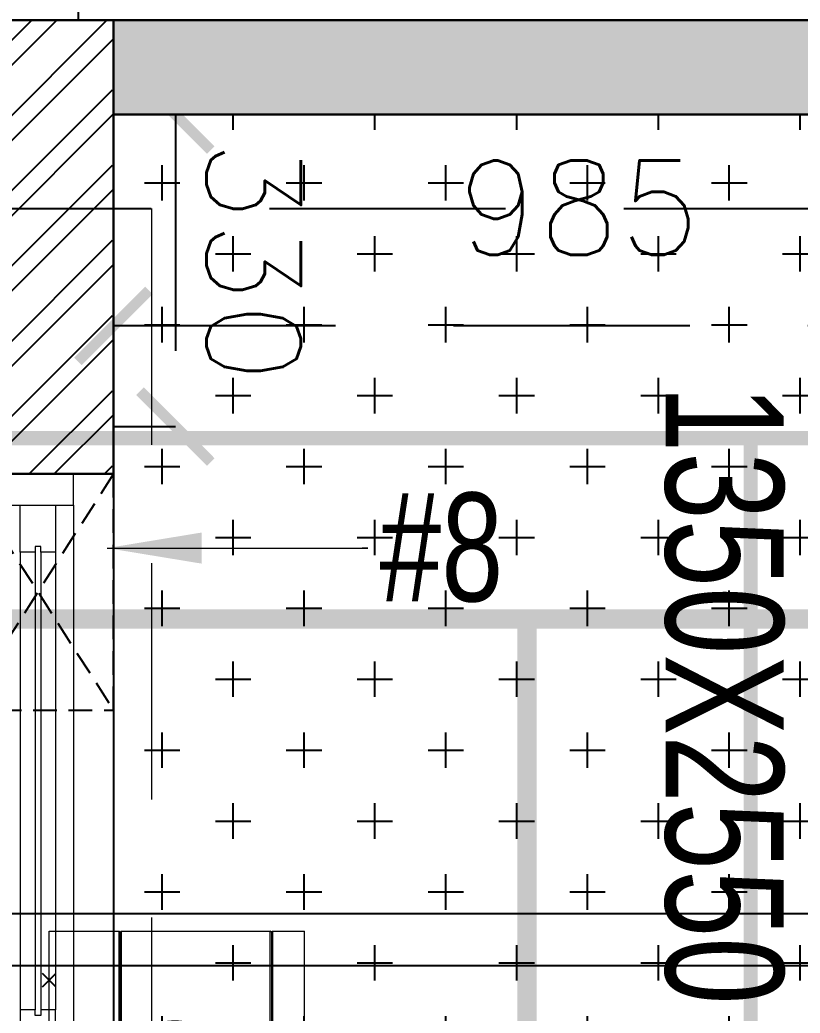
# Model space of a CAD drawing. Header units: millimetres. Extents: x -414464 to 1686, y -90036 to 108605.
# Drawn here: x -110689 to -109863, y -86735 to -85684 of the extents above; entities that cross this region are included whole.
import ezdxf
from ezdxf.lldxf.tags import DXFTag

# ---------------------------------------------------------------- set-up
doc = ezdxf.new("R2010")
doc.units = ezdxf.units.MM
doc.header["$LTSCALE"] = 1000
doc.header["$MEASUREMENT"] = 0
for name, pattern in [('$1$AUDIT_D_120904163729-0', [0]), ('$36$HIDDEN', [0.375, 0.25, -0.125]), ('3BHK-A$1$AUDIT_D_120904163729-0', [0]), ('3BHK-A$1$HIDDEN', [0.375, 0.25, -0.125]), ('AUDIT_D_120904163729-0', [0]), ('T8(T9 IS SIMILAR) - DIMENSION & TEXTING$1$AUDIT_D_120904163729-0', [0]), ('T8(T9 IS SIMILAR) - DIMENSION & TEXTING$1$CENTERX2', [101.60000000000001, 63.5, -12.7, 12.7, -12.7]), ('T8(T9 IS SIMILAR) - DIMENSION & TEXTING$1$HIDDEN', [0.375, 0.25, -0.125]), ('T8(T9 IS SIMILAR)$1$$0$HIDDEN', [0.375, 0.25, -0.125]), ('T8(T9 IS SIMILAR)$1$HIDDEN', [0.375, 0.25, -0.125])]:
    doc.linetypes.add(name, pattern=pattern)
doc.layers.get('0').update_dxf_attribs({"linetype": 'AUDIT_D_120904163729-0'})
for name, color, linetype in [('$0$A-HATCH -160', 251, '$1$AUDIT_D_120904163729-0'), ('$21$A-DIMENSIONS', 2, '$36$HIDDEN'), ('3BHK-A$1$A-HATCH -160', 251, '3BHK-A$1$AUDIT_D_120904163729-0'), ('3BHK-A$1$A-INDOOR UNIT', 30, 'Continuous'), ('3BHK-A$1$A-TOI SUNK 50MM', 8, 'Continuous'), ('a-rcc', 3, 'Continuous'), ('T8(T9 IS SIMILAR) - DIMENSION & TEXTING$1$A-DIMENSIONS', 2, 'T8(T9 IS SIMILAR) - DIMENSION & TEXTING$1$HIDDEN'), ('T8(T9 IS SIMILAR) - DIMENSION & TEXTING$1$A-PLUMBING', 7, 'T8(T9 IS SIMILAR) - DIMENSION & TEXTING$1$AUDIT_D_120904163729-0'), ('T8(T9 IS SIMILAR) - DIMENSION & TEXTING$1$pl-110 dia soil pipe', 1, 'Continuous'), ('T8(T9 IS SIMILAR) - DIMENSION & TEXTING$1$pl-110 dia soil pipe1', 1, 'Continuous'), ('T8(T9 IS SIMILAR) - DIMENSION & TEXTING$1$U-TI-WS', 5, 'Continuous'), ('T8(T9 IS SIMILAR)$1$$6$a-beam 2', 50, 'Continuous'), ('T8(T9 IS SIMILAR)$1$S-BEAM', 20, 'T8(T9 IS SIMILAR)$1$$0$HIDDEN')]:
    doc.layers.add(name, color=color, linetype=linetype)
for name, color, linetype, lineweight in [('3BHK-A$1$A-WALL- 160', 6, 'Continuous', 30), ('3BHK-A$1$Ventilator', 5, 'Continuous', 0), ('T8(T9 IS SIMILAR) - DIMENSION & TEXTING$1$a-TEXT -R SIZE', 4, 'Continuous', 0), ('T8(T9 IS SIMILAR) - DIMENSION & TEXTING$1$R0-18-10-2014-T1-1st Podium Floor Plan$0$Text', 2, 'Continuous', 0), ('T8(T9 IS SIMILAR) - DIMENSION & TEXTING$1$U-TI-WS-HOT', 1, 'T8(T9 IS SIMILAR) - DIMENSION & TEXTING$1$DASHDOT', 30), ('T8(T9 IS SIMILAR)$1$D&W', 8, 'Continuous', 25), ('T8(T9 IS SIMILAR)$1$SCPL BEAM', 191, 'T8(T9 IS SIMILAR)$1$$0$HIDDEN', 13)]:
    doc.layers.add(name, color=color, linetype=linetype, lineweight=lineweight)
doc.layers.add('T8(T9 IS SIMILAR) - DIMENSION & TEXTING$1$GEB-BEZUG', color=2, linetype='Continuous', lineweight=25, true_color=0xffff00)
doc.styles.add('T8(T9 IS SIMILAR) - DIMENSION & TEXTING$1$ARIAL ARROW', font='swisscl.ttf')
doc.styles.add('T8(T9 IS SIMILAR) - DIMENSION & TEXTING$1$Romans 1', font='romans.shx', dxfattribs={"height": 100})
doc.styles.add('T8(T9 IS SIMILAR) - DIMENSION & TEXTING$1$Tahoma', font='tahoma.ttf')
tags = doc.linetypes.add('T8(T9 IS SIMILAR) - DIMENSION & TEXTING$1$DASHDOT', pattern=[1, 0.5, -0.25, 0, -0.25]).pattern_tags.tags
tags[10:11] = [DXFTag(74, 4), DXFTag(75, 0), DXFTag(340, '0'), DXFTag(46, 1.0), DXFTag(50, 0.0), DXFTag(44, 0.0), DXFTag(45, 0.0)]
tags[8:9] = [DXFTag(74, 4), DXFTag(75, 0), DXFTag(340, '0'), DXFTag(46, 1.0), DXFTag(50, 0.0), DXFTag(44, 0.0), DXFTag(45, 0.0)]
tags[6:7] = [DXFTag(74, 4), DXFTag(75, 0), DXFTag(340, '0'), DXFTag(46, 1.0), DXFTag(50, 0.0), DXFTag(44, 0.0), DXFTag(45, 0.0)]
tags[4:5] = [DXFTag(74, 4), DXFTag(75, 0), DXFTag(340, '0'), DXFTag(46, 1.0), DXFTag(50, 0.0), DXFTag(44, 0.0), DXFTag(45, 0.0)]
doc.dimstyles.new('T8(T9 IS SIMILAR) - DIMENSION & TEXTING$1$ALPINE S', dxfattribs={"dimscale": 0, "dimtxt": 100, "dimasz": 75, "dimexe": 0, "dimexo": 0, "dimgap": 75, "dimtad": 1, "dimdec": 0, "dimzin": 0, "dimdsep": 46, "dimtxsty": 'T8(T9 IS SIMILAR) - DIMENSION & TEXTING$1$Romans 1', "dimblk": 'T8(T9 IS SIMILAR) - DIMENSION & TEXTING$1$_ArchTick', "dimcen": 0.09, "dimclrd": 256, "dimclre": 256, "dimclrt": 7, "dimadec": 0, "dimazin": 0, "dimtfac": 1, "dimtdec": 0, "dimtofl": 0, "dimtmove": 1, "dimatfit": 0, "dimldrblk": 'T8(T9 IS SIMILAR) - DIMENSION & TEXTING$1$_Open90', "dimfxl": 1, "dimtolj": 1, "dimtzin": 0, "dimarcsym": 0})
doc.dimstyles.new('T8(T9 IS SIMILAR) - DIMENSION & TEXTING$1$SAMATA STD', dxfattribs={"dimtxt": 100, "dimasz": 50, "dimexe": 50, "dimexo": 50, "dimgap": 10, "dimtad": 0, "dimdec": 0, "dimrnd": 5, "dimzin": 0, "dimdsep": 46, "dimtxsty": 'T8(T9 IS SIMILAR) - DIMENSION & TEXTING$1$Tahoma', "dimblk": 'T8(T9 IS SIMILAR) - DIMENSION & TEXTING$1$_Origin2', "dimcen": -50, "dimdle": 50, "dimclrd": 7, "dimclre": 7, "dimclrt": 7, "dimadec": 0, "dimazin": 0, "dimtfac": 1, "dimtdec": 0, "dimtmove": 1, "dimatfit": 3, "dimfxl": 150, "dimtfill": 1, "dimtolj": 1, "dimtzin": 0, "dimlwd": -1, "dimlwe": -1, "dimarcsym": 0})

# ---------------------------------------------------------------- blocks, each defined once
blk = doc.blocks.new('3BHK-A$1$V1')
at = {"layer": '3BHK-A$1$Ventilator'}
for p, q in [((1139503.9029181, -5700057.068097494), (1140153.9029181, -5700057.068097494)), ((1139503.9029181, -5700217.068097494), (1140153.9029181, -5700217.068097494))]:
    blk.add_line(p, q, dxfattribs=at)
at = {"layer": '3BHK-A$1$Ventilator', "color": 8}
for p, q in [((1139536.9029181, -5700094.568097494), (1140120.9029181, -5700094.568097494)), ((1139586.9029181, -5700118.318097494), (1140070.9029181, -5700118.318097494)), ((1139586.9029181, -5700155.818097494), (1140070.9029181, -5700155.818097494)), ((1139536.9029181, -5700174.568097494), (1140120.9029181, -5700174.568097494))]:
    blk.add_line(p, q, dxfattribs=at)
at = {"layer": '3BHK-A$1$Ventilator', "color": 5}
for p, q in [((1139586.9029181, -5700134.068097494), (1140070.9029181, -5700134.068097494)), ((1139586.9029181, -5700140.068097494), (1140070.9029181, -5700140.068097494))]:
    blk.add_line(p, q, dxfattribs=at)
at = {"layer": '3BHK-A$1$Ventilator', "color": 4}
for points in [[(1139503.9029181, -5700094.568097494), (1139536.9029181, -5700094.568097494), (1139536.9029181, -5700174.568097494), (1139503.9029181, -5700174.568097494)], [(1140153.9029181, -5700094.568097494), (1140120.9029181, -5700094.568097494), (1140120.9029181, -5700174.568097494), (1140153.9029181, -5700174.568097494)], [(1139586.9029181, -5700134.068097494), (1139586.9029181, -5700118.318097494), (1139536.9029181, -5700118.318097494), (1139536.9029181, -5700155.818097494), (1139586.9029181, -5700155.818097494), (1139586.9029181, -5700140.068097494), (1139580.9029181, -5700140.068097494), (1139580.9029181, -5700134.068097494)], [(1140070.9029181, -5700134.068097494), (1140070.9029181, -5700118.318097494), (1140120.9029181, -5700118.318097494), (1140120.9029181, -5700155.818097494), (1140070.902918101, -5700155.818097494), (1140070.902918101, -5700140.068097494), (1140076.902918101, -5700140.068097494), (1140076.902918101, -5700134.068097494)]]:
    blk.add_lwpolyline(points, close=True, dxfattribs=at)
blk = doc.blocks.new('3BHK-A$1$1.5tr')
at = {"layer": '3BHK-A$1$A-INDOOR UNIT'}
blk.add_lwpolyline([(300, 450), (300, -450, -0.4142135623730951), (250, -500), (0, -500), (0, 500), (250, 500, -0.4142135623730951)], format="xyb", close=True, dxfattribs=at)
blk = doc.blocks.new('3BHK-A')
at = {"layer": '3BHK-A$1$A-HATCH -160', "linetype": 'ByBlock'}
h = blk.add_hatch(dxfattribs=at)
h.set_pattern_fill('ZIGZAG', color=256, scale=250)
h.set_pattern_definition([(9.213864076586625e-15, (1.30385160446167e-08, 0), (31.25, 31.25), [31.25, -31.25]), (90, (31.25000001303852, 0), (-31.25, 31.25), [31.25, -31.25])])
h.paths.add_polyline_path([(1185182.784720457, -5714749.522536782), (1186532.739604953, -5714749.522536782), (1186532.739604953, -5714149.53015602), (1186632.739604953, -5714149.53015602), (1186632.739604954, -5714749.522536783), (1188712.739604953, -5714749.522536781), (1188712.737810913, -5714049.530156025), (1189032.455970523, -5714049.530156025), (1189032.456343462, -5714149.529336603), (1188812.739604953, -5714149.530156019), (1188812.739604953, -5715449.514917542), (1189032.455970523, -5715449.514098127), (1189032.455970527, -5715549.514098127), (1188712.739604953, -5715549.514917542), (1188712.739604953, -5714849.522536781), (1186632.739604953, -5714849.522536783), (1186632.739604953, -5715664.522575011), (1186532.739604953, -5715664.522575011), (1186532.739604953, -5714849.522536783), (1185182.784793119, -5714849.522536782)])
h.paths.add_polyline_path([(1185182.784720457, -5713249.522536782), (1185782.739604953, -5713249.522536782), (1185782.739604953, -5713149.522536782), (1185182.784720457, -5713149.522536782)])
h.paths.add_polyline_path([(1186532.739604953, -5710699.522536782), (1186632.739604953, -5710699.522536782), (1186632.739604953, -5713249.522536782), (1186532.739604953, -5713249.522536782)])
h.paths.add_polyline_path([(1186532.739604954, -5717399.522536783), (1186632.739604953, -5717399.522536783), (1186632.739604953, -5716414.522575011), (1186532.739604954, -5716414.522575011)])
h.paths.add_polyline_path([(1194902.150947615, -5715375.036354459), (1194082.260591126, -5715375.036354459), (1194082.260591126, -5715475.036354459), (1194902.150947615, -5715475.036354459)])
h.paths.add_polyline_path([(1195782.150947615, -5715375.036354459), (1196682.238411872, -5715375.036354459), (1196682.238411872, -5715475.036354459), (1195782.150947615, -5715475.036354459)])
h.paths.add_polyline_path([(1194132.526145509, -5714149.863253383), (1196532.369635714, -5714149.863253383), (1196532.369635714, -5714049.863253383), (1194132.526145509, -5714049.863253383)])
h.paths.add_polyline_path([(1197432.369635714, -5711800.181709208), (1197532.369635713, -5711800.181709208), (1197532.369635713, -5714149.863253383), (1197432.369635714, -5714149.863253383)])
h.paths.add_polyline_path([(1198282.369635714, -5714149.863253383), (1198958.700144985, -5714149.863253387), (1198958.700144985, -5714049.864075284), (1198282.369635714, -5714049.864075281)])
h.paths.add_polyline_path([(1196871.920479781, -5720208.620572756), (1196082.231456206, -5720209.680859622), (1196082.33626486, -5720109.672830017), (1196082.234802242, -5720109.680760174), (1196182.231456206, -5720109.680761719), (1196871.920479781, -5720108.620474854)])
h.paths.add_polyline_path([(1193397.244164141, -5709939.875150396), (1193882.260591126, -5709939.579262343), (1193882.260591126, -5710040.054321714), (1193397.32087479, -5710040.054321714)])
h.paths.add_polyline_path([(1186632.700148101, -5708554.689457875), (1187192.339545021, -5708554.76753319), (1187192.339545021, -5708654.722368722), (1186632.703050737, -5708654.722368754)])
h.paths.add_polyline_path([(1194182.260592735, -5715723.976018642), (1194082.260591126, -5715723.976018642), (1194082.260591126, -5715473.976018642), (1194182.260592735, -5715473.976018642)])
h = blk.add_hatch(dxfattribs=at)
h.set_pattern_fill('ANSI32', color=256, scale=150)
h.set_pattern_definition([(45.00000000000001, (-0.652265147306025, 1285.594474900514), (-39.77475644174329, 39.7747564417433), []), (45.00000000000001, (25.8642391031608, 1285.594474900514), (-39.77475644174329, 39.7747564417433), [])])
h.paths.add_polyline_path([(1186107.738469346, -5719684.860871244), (1186107.721409821, -5719524.744388808), (1186472.739604953, -5719524.744388808), (1186472.739604953, -5717559.705498139), (1186152.762199037, -5717559.705498139), (1186152.762199037, -5717399.705498138), (1186632.739604953, -5717399.705498139), (1186632.739604953, -5719524.705498138), (1186632.740931469, -5719523.445928908), (1186632.738278436, -5719683.47847302)])
at = {"layer": '3BHK-A$1$A-TOI SUNK 50MM'}
h = blk.add_hatch(dxfattribs=at)
h.set_pattern_fill('CROSS', color=256, scale=300, style=0)
h.set_pattern_definition([(9.213864076586625e-15, (-0.652265147306025, 1286.837772074156), (75, 75), [37.5, -112.5]), (90, (18.09773485269397, 1268.087772074156), (-74.99999999999999, 75), [37.5, -112.5])])
h.paths.add_polyline_path([(1186532.739604953, -5713148.462200964), (1185182.443439536, -5713148.462200964), (1185182.443439536, -5710698.462200966), (1186532.739604953, -5710698.462200966)])
h.paths.add_polyline_path([(1185182.446462471, -5714848.571983552), (1186532.739604953, -5714848.571983552), (1186532.739604953, -5717398.462200962), (1185182.446462471, -5717398.462200962)])
at = {"linetype": '3BHK-A$1$HIDDEN', "ltscale": 0.1}
for p, q in [((1186152.762199036, -5717558.462200963, -0.02432551863291288), (1185902.762199036, -5717398.462200963, -0.02432551863291288)), ((1186152.762199036, -5717398.462200963, -0.02432551863291288), (1185902.762199036, -5717558.462200963, -0.02432551863291288))]:
    blk.add_line(p, q, dxfattribs=at)
at = {"linetype": '3BHK-A$1$HIDDEN', "ltscale": 0.1, "elevation": -0.02432551863291288}
blk.add_lwpolyline([(1186152.762199036, -5717558.462200963), (1185902.762199036, -5717558.462200963), (1185902.762199036, -5717398.462200963), (1186152.762199036, -5717398.462200963)], close=True, dxfattribs=at)
at = {"layer": '3BHK-A$1$A-TOI SUNK 50MM', "elevation": -0.02432551863291288}
blk.add_lwpolyline([(1185182.446462471, -5714848.571983552), (1186532.739604953, -5714848.571983552), (1186532.739604953, -5717398.462200962), (1185182.446462471, -5717398.462200962)], close=True, dxfattribs=at)
at = {"layer": '3BHK-A$1$A-WALL- 160', "linetype": 'ByBlock'}
for p, q in [((1186532.739604953, -5716413.462239194, -0.02432551863291288), (1186532.739604954, -5717398.462200966, -0.02432551863291288)), ((1186632.739604953, -5716413.462239194, -0.02432551863291288), (1186632.739604954, -5717398.462200966, -0.02432551863291288)), ((1186152.762198987, -5717398.462200965, -0.02432551863291288), (1186152.762198987, -5717558.462200965, -0.02432551863291288)), ((1186632.739604954, -5717398.462200967, -0.02432551863291288), (1186152.762198987, -5717398.462200966, -0.02432551863291288)), ((1186632.739604953, -5719683.462200964, -0.02432551863291288), (1186632.739604954, -5717398.462200966, -0.02432551863291288))]:
    blk.add_line(p, q, dxfattribs=at)
at = {"layer": '3BHK-A$1$A-INDOOR UNIT', "xscale": -1, "rotation": 180}
blk.add_blockref('3BHK-A$1$1.5tr', (1186632.708097362, -5717935.862284997, -0.02432551863785393), dxfattribs=at)
at = {"layer": '3BHK-A$1$A-WALL- 160', "linetype": 'ByBlock', "rotation": 180}
blk.add_blockref('3BHK-A$1$V1', (2325656.66511715, -11417615.53029844, -0.02432551863291288), dxfattribs=at)
blk = doc.blocks.new('T8(T9 IS SIMILAR) - DIMENSION & TEXTING$1$_ArchTick')
at = {"color": 0, "linetype": 'ByBlock', "const_width": 0.15}
blk.add_lwpolyline([(-0.5, -0.5), (0.5, 0.5)], dxfattribs=at)
blk = doc.blocks.new('*D1459')
at = {"layer": 'T8(T9 IS SIMILAR) - DIMENSION & TEXTING$1$A-DIMENSIONS', "linetype": 'T8(T9 IS SIMILAR) - DIMENSION & TEXTING$1$HIDDEN', "lineweight": -2, "transparency": 16777216}
for p, q in [((1226011.855615048, -5716413.654413658), (1226235.302902974, -5716413.654413658)), ((1226011.855615048, -5717398.662032898), (1226235.302902974, -5717398.662032898))]:
    blk.add_line(p, q, dxfattribs=at)
at = {"layer": 'T8(T9 IS SIMILAR) - DIMENSION & TEXTING$1$A-DIMENSIONS', "lineweight": -2, "transparency": 16777216}
blk.add_line((1226235.302902974, -5716413.654413658), (1226235.302902974, -5717398.662032898), dxfattribs=at)
at = {"layer": 'T8(T9 IS SIMILAR) - DIMENSION & TEXTING$1$A-DIMENSIONS', "linetype": 'ByBlock', "lineweight": -2, "transparency": 16777216, "xscale": 75, "yscale": 75, "zscale": 75}
for p, rotation in [((1226235.302902974, -5716413.654413658), 90), ((1226235.302902974, -5717398.662032898), 270)]:
    blk.add_blockref('T8(T9 IS SIMILAR) - DIMENSION & TEXTING$1$_ArchTick', p, dxfattribs=dict(at, rotation=rotation))
at = {"layer": 'T8(T9 IS SIMILAR) - DIMENSION & TEXTING$1$A-DIMENSIONS', "color": 7, "linetype": 'ByBlock', "transparency": 16777216, "insert": (1226110.302902975, -5716906.158223278), "char_height": 100, "attachment_point": 5, "rotation": 90, "style": 'T8(T9 IS SIMILAR) - DIMENSION & TEXTING$1$Romans 1'}
blk.add_mtext('\\A1;985', dxfattribs=at)
blk = doc.blocks.new('T8(T9 IS SIMILAR) - DIMENSION & TEXTING$1$_Open90')
at = {"color": 0, "linetype": 'ByBlock', "lineweight": -2}
for p, q in [((-0.5, 0.5), (0, 0)), ((0, 0), (-1, 0)), ((0, 0), (-0.5, -0.5))]:
    blk.add_line(p, q, dxfattribs=at)
blk = doc.blocks.new('*D1460')
at = {"layer": 'T8(T9 IS SIMILAR) - DIMENSION & TEXTING$1$A-DIMENSIONS', "linetype": 'T8(T9 IS SIMILAR) - DIMENSION & TEXTING$1$HIDDEN', "lineweight": -2, "transparency": 16777216}
for p, q in [((1226011.855615048, -5717398.662032898), (1226011.855615048, -5717332.990845706)), ((1226341.833021013, -5717398.662032897), (1226341.833021013, -5717332.990845706))]:
    blk.add_line(p, q, dxfattribs=at)
at = {"layer": 'T8(T9 IS SIMILAR) - DIMENSION & TEXTING$1$A-DIMENSIONS', "lineweight": -2, "transparency": 16777216}
blk.add_line((1226011.855615048, -5717332.990845706), (1226341.833021013, -5717332.990845706), dxfattribs=at)
at = {"layer": 'T8(T9 IS SIMILAR) - DIMENSION & TEXTING$1$A-DIMENSIONS', "linetype": 'ByBlock', "lineweight": -2, "transparency": 16777216, "xscale": 75, "yscale": 75, "zscale": 75, "rotation": 180}
blk.add_blockref('T8(T9 IS SIMILAR) - DIMENSION & TEXTING$1$_ArchTick', (1226011.855615048, -5717332.990845706), dxfattribs=at)
at = {"layer": 'T8(T9 IS SIMILAR) - DIMENSION & TEXTING$1$A-DIMENSIONS', "linetype": 'ByBlock', "lineweight": -2, "transparency": 16777216, "xscale": 75, "yscale": 75, "zscale": 75}
blk.add_blockref('T8(T9 IS SIMILAR) - DIMENSION & TEXTING$1$_ArchTick', (1226341.833021013, -5717332.990845706), dxfattribs=at)
at = {"layer": 'T8(T9 IS SIMILAR) - DIMENSION & TEXTING$1$A-DIMENSIONS', "color": 7, "linetype": 'ByBlock', "transparency": 16777216, "insert": (1226167.289171098, -5717250.240292315), "char_height": 100, "attachment_point": 5, "style": 'T8(T9 IS SIMILAR) - DIMENSION & TEXTING$1$Romans 1'}
blk.add_mtext('\\A1;330', dxfattribs=at)
blk = doc.blocks.new('T8(T9 IS SIMILAR) - DIMENSION & TEXTING$1$Einfügepunkt')
at = {"layer": 'T8(T9 IS SIMILAR) - DIMENSION & TEXTING$1$GEB-BEZUG'}
for p, q in [((-7.071067811865817, -7.071067811865106), (7.071067811864751, 7.071067811865817)), ((-7.071067811865106, 7.071067811865817), (7.071067811865461, -7.071067811865106))]:
    blk.add_line(p, q, dxfattribs=at)
blk = doc.blocks.new('T8(T9 IS SIMILAR) - DIMENSION & TEXTING$1$367.125.16.1_A')
at = {"lineweight": 13, "ltscale": 25}
for p, q in [((-73.67387814633548, 161.5029427381232, -0.750516505660517), (-73.67387814633548, 195.4029427384958, -0.750516505660517)), ((-73.67387814633548, 195.4029427384958, -0.750516505660517), (36.32612185366452, 195.4029427384958, -0.750516505660517)), ((36.32612185366452, 161.5029427381232, -0.750516505660517), (36.32612185366452, 195.4029427384958, -0.750516505660517)), ((-72.57387814624235, 160.4029427375644, -0.750516505660517), (-73.67387814633548, 161.5029427381232, -0.750516505660517)), ((36.32612185366452, 161.5029427381232, -0.750516505660517), (-73.67387814633548, 161.5029427381232, -0.750516505660517)), ((-72.57387814624235, 160.4029427375644, -0.750516505660517), (-73.67387814633548, 159.302942737937, -0.750516505660517)), ((-73.67387814633548, 126.7068867348135, -0.750516505660517), (-73.67387814633548, 159.302942737937, -0.750516505660517)), ((-73.67387814633548, 159.302942737937, -0.750516505660517), (36.32612185366452, 159.302942737937, -0.750516505660517)), ((35.22612185357139, 160.4029427375644, -0.750516505660517), (-72.57387814624235, 160.4029427375644, -0.750516505660517)), ((35.22612185357139, 160.4029427375644, -0.750516505660517), (36.32612185366452, 161.5029427381232, -0.750516505660517)), ((35.22612185357139, 160.4029427375644, -0.750516505660517), (36.32612185366452, 159.302942737937, -0.750516505660517)), ((36.32612185366452, 1.502942738123238, -0.750516505660517), (36.32612185366452, 159.302942737937, -0.750516505660517)), ((-157.0837714404333, 104.0507628517225), (-104.0507628514897, 157.0837714402005)), ((-104.0507628514897, 157.0837714402005), (-83.61537687527016, 136.6483854642138)), ((-83.61537687527016, 136.6483854642138), (-136.6483854642138, 83.61537687573582)), ((-83.61537687527016, 135.0927505455911), (-83.61537687527016, 136.6483854642138)), ((-135.0927505455911, 82.05974195618182), (-82.05974195664749, 135.0927505455911)), ((-83.61537687527016, 135.0927505455911), (-135.0927505455911, 83.61537687573582)), ((-83.61537687527016, 135.0927505455911), (-82.05974195664749, 135.0927505455911)), ((-82.05974195664749, 135.0927505455911), (-73.67387814633548, 126.7068867348135)), ((-157.0837714404333, 104.0507628517225), (-136.6483854642138, 83.61537687573582)), ((-135.0927505455911, 83.61537687573582), (-136.6483854642138, 83.61537687573582)), ((-135.0927505455911, 83.61537687573582), (-135.0927505455911, 82.05974195618182)), ((-135.0927505455911, 82.05974195618182), (-73.64400476776063, 20.61099618021399)), ((-73.67387814633548, 1.502942738123238, -0.750516505660517), (-73.69675414846279, 20.66374555882066, 0.1443673228000736)), ((-72.57387814624235, 0.4029427384957671, -0.750516505660517), (-73.67387814633548, 1.502942738123238, -0.750516505660517)), ((36.32612185366452, 1.502942738123238, -0.750516505660517), (-73.67387814633548, 1.502942738123238, -0.750516505660517)), ((-72.57387814624235, 0.4029427384957671, -0.750516505660517), (-73.67387814633548, -0.6970572620630264, -0.750516505660517)), ((-72.57387814624235, 0.4029427384957671, -0.750516505660517), (35.22612185357139, 0.4029427384957671, -0.750516505660517)), ((35.22612185357139, 0.4029427384957671, -0.750516505660517), (36.32612185366452, 1.502942738123238, -0.750516505660517)), ((35.22612185357139, 0.4029427384957671, -0.750516505660517), (36.32612185366452, -0.6970572620630264, -0.750516505660517)), ((-73.67387814633548, -74.59705726150423, -0.750516505660517), (-73.67387814633548, -0.6970572620630264, -0.750516505660517)), ((-73.67387814633548, -0.6970572620630264, -0.750516505660517), (36.32612185366452, -0.6970572620630264, -0.750516505660517)), ((36.32612185366452, -74.59705726150423, -0.750516505660517), (36.32612185366452, -0.6970572620630264, -0.750516505660517)), ((-73.67387814633548, -74.59705726150423, -0.750516505660517), (36.32612185366452, -74.59705726150423, -0.750516505660517))]:
    blk.add_line(p, q, dxfattribs=at)
blk.add_open_spline([(-73.69193544983864, 126.7249440383166, 0.1443673228000736), (-73.69193544983864, 126.7249440383166, 0.1443673228000736), (-73.5182278889697, 126.1923101199791, 0.1443673228000736), (-72.91944674705155, 124.3389004264027, 0.1443673228000736), (-72.49409160902724, 123.0164930028841, 0.1443673228000736), (-70.98647273960523, 118.2581700813025, 0.1443673228000736), (-69.67496130382642, 114.0221615796909, 0.1443673228000736), (-67.40675923973322, 106.3028082558885, 0.1443673228000736), (-66.30475735315122, 102.4061128292233, 0.1443673228000736), (-64.15378655609675, 94.20218173228204, 0.1443673228000736), (-63.10437728581019, 89.89466312807053, 0.1443673228000736), (-61.24500693636946, 81.10234713088721, 0.1443673228000736), (-60.43547756713815, 76.62024847511202, 0.1443673228000736), (-59.27514816494659, 67.69503377377987, 0.1443673228000736), (-58.92562779854052, 63.25208119861782, 0.1443673228000736), (-58.92562779854052, 56.18789966404438, 0.1443673228000736), (-59.06898396345787, 53.33371023181826, 0.1443673228000736), (-59.76087402435951, 47.69452913664281, 0.1443673228000736), (-60.31280868826434, 44.91031407285482, 0.1443673228000736), (-61.79745150753297, 39.68832010775805, 0.1443673228000736), (-62.73231999203563, 37.24060855619609, 0.1443673228000736), (-64.77719302033074, 32.86452541965991, 0.1443673228000736), (-65.88208412262611, 30.9339412720874, 0.1443673228000736), (-67.83648146828637, 27.87903197854757, 0.1443673228000736), (-68.74674866721034, 26.60659962613136, 0.1443673228000736), (-70.41632891003974, 24.4201413821429, 0.1443673228000736), (-71.17459126934409, 23.50492815766484, 0.1443673228000736), (-72.41605269466527, 22.05634627956897, 0.1443673228000736), (-72.89991129166447, 21.52138932887465, 0.1443673228000736), (-73.53790008509532, 20.82259962148964, 0.1443673228000736), (-73.69193544983864, 20.65892686042935, 0.1443673228000736), (-73.69193544983864, 20.65892686042935, 0.1443673228000736)], degree=3, knots=[8.222624989122718, 8.222624989122718, 8.222624989122718, 8.222624989122718, 8.980345216026468, 8.980345216026468, 9.738065442930218, 9.738065442930218, 11.25350589673772, 11.25350589673772, 12.55144191711465, 12.55144191711465, 13.84937793749158, 13.84937793749158, 15.1473139578685, 15.1473139578685, 16.44524997824544, 16.44524997824544, 17.26656841824208, 17.26656841824208, 18.08788685823872, 18.08788685823872, 18.90920529823536, 18.90920529823536, 19.730523738232, 19.730523738232, 20.43574047545199, 20.43574047545199, 21.14095721267199, 21.14095721267199, 21.84617394989198, 21.84617394989198, 22.55139068711197, 22.55139068711197, 22.55139068711197, 22.55139068711197], dxfattribs=at)
blk.add_blockref('T8(T9 IS SIMILAR) - DIMENSION & TEXTING$1$Einfügepunkt', (-15.40388891752809, -74.59611108340323, 0.1443673228000736), dxfattribs=at)
blk = doc.blocks.new('T8(T9 IS SIMILAR) - DIMENSION & TEXTING$1$A$C77D62699')
at = {"layer": 'T8(T9 IS SIMILAR) - DIMENSION & TEXTING$1$pl-110 dia soil pipe1'}
blk.add_line((19404.46183811058, -3731.724357425235, -0.248943901804684), (19404.88347612252, -2274.546073733829, -0.248943901804684), dxfattribs=at)
at = {"layer": 'T8(T9 IS SIMILAR) - DIMENSION & TEXTING$1$pl-110 dia soil pipe1', "color": 12, "linetype": 'T8(T9 IS SIMILAR) - DIMENSION & TEXTING$1$CENTERX2'}
blk.add_line((19459.46294914116, -3731.724357425235, -0.248943901804684), (19459.88458691468, -2274.546073733829, -0.248943901804684), dxfattribs=at)
at = {"layer": 'T8(T9 IS SIMILAR) - DIMENSION & TEXTING$1$U-TI-WS', "lineweight": 40, "ltscale": 0.01, "const_width": 20.53415044596163}
for points, elevation in [([(18686.93523213454, -3748.334668160416), (18686.93523213454, -3888.784756461158), (19092.99603128876, -3888.784756461158), (19092.99603128876, -1429.043720079586), (19495.31275594677, -1429.043720079586), (19495.31275594677, -975.64125553146)], 0.7180856906839103), ([(19914.33768183854, -3086.953848564066), (19092.99603128876, -3086.953848564066)], 0.7877745807413329)]:
    blk.add_lwpolyline(points, dxfattribs=dict(at, elevation=elevation))
at = {"layer": 'T8(T9 IS SIMILAR) - DIMENSION & TEXTING$1$U-TI-WS-HOT', "ltscale": 0.1, "const_width": 15}
for points, elevation in [([(18689.22231788933, -4091.729410069063), (18901.86575304414, -4091.729410069063), (18901.86575304437, -2579.574994506314), (19914.99530160287, -2579.574994506314)], 0.7180856906839103), ([(19914.33768183854, -2850.183840263635), (18901.86575304437, -2850.183840263635)], 0.7877745807413329)]:
    blk.add_lwpolyline(points, dxfattribs=dict(at, elevation=elevation))
at = {"layer": 'T8(T9 IS SIMILAR) - DIMENSION & TEXTING$1$pl-110 dia soil pipe', "ltscale": 0.1, "xscale": -1.000020158935082, "yscale": 1.000020158935082, "zscale": 1.000020158935082}
blk.add_blockref('T8(T9 IS SIMILAR) - DIMENSION & TEXTING$1$367.125.16.1_A', (19459.61991248955, -3517.81882649567, 0.6459579665584679), dxfattribs=at)
blk = doc.blocks.new('T8(T9 IS SIMILAR) - DIMENSION & TEXTING$1$_Origin2')
at = {"color": 0, "linetype": 'ByBlock', "lineweight": -2}
blk.add_line((-0.5, 0), (-1, 0), dxfattribs=at)
for radius in [0.5, 0.25]:
    blk.add_circle((0, 0), radius, dxfattribs=at)
blk = doc.blocks.new('T8(T9 IS SIMILAR) - DIMENSION & TEXTING')
at = {"layer": 'T8(T9 IS SIMILAR) - DIMENSION & TEXTING$1$A-PLUMBING', "linetype": 'ByBlock'}
blk.add_blockref('T8(T9 IS SIMILAR) - DIMENSION & TEXTING$1$A$C77D62699', (1207452.264499907, -5713874.029783056), dxfattribs=at)
at = {"layer": 'T8(T9 IS SIMILAR) - DIMENSION & TEXTING$1$a-TEXT -R SIZE', "color": 2, "style": 'T8(T9 IS SIMILAR) - DIMENSION & TEXTING$1$ARIAL ARROW'}
blk.add_text('1350X2550', height=125, dxfattribs=at).set_placement((1226297.810245883, -5716814.334593729, 0.4895635743113104))
at = {"layer": 'T8(T9 IS SIMILAR) - DIMENSION & TEXTING$1$R0-18-10-2014-T1-1st Podium Floor Plan$0$Text', "linetype": 'ByBlock', "style": 'T8(T9 IS SIMILAR) - DIMENSION & TEXTING$1$ARIAL ARROW'}
blk.add_text('#8', height=114.75, rotation=90, dxfattribs=at).set_placement((1226526.588552414, -5717117.00136053, 0.5224030244657428))
at = {"layer": 'T8(T9 IS SIMILAR) - DIMENSION & TEXTING$1$A-DIMENSIONS', "linetype": 'ByBlock'}
dim = blk.add_linear_dim(base=(1226235.302902974, -5717398.662032898, 0.4895635743113104), p1=(1226011.855615048, -5716413.654413658, 0.4895635743113104), p2=(1226011.855615048, -5717398.662032898, 0.4895635743113104), angle=90, dimstyle='T8(T9 IS SIMILAR) - DIMENSION & TEXTING$1$ALPINE S', override={"dimscale": 1, "dimfxl": 5, "dimarcsym": 1}, dxfattribs=at)
dim.commit()
dim.dimension.update_dxf_attribs({"geometry": '*D1459', "text_midpoint": (1226110.302902975, -5716906.158223278, 0.4895635743113104)})
dim = blk.add_linear_dim(base=(1226341.833021013, -5717332.990845706, 0.4895635743113104), p1=(1226011.855615048, -5717398.662032898, 0.4895635743113104), p2=(1226341.833021013, -5717398.662032897, 0.4895635743113104), dimstyle='T8(T9 IS SIMILAR) - DIMENSION & TEXTING$1$ALPINE S', override={"dimscale": 1, "dimfxl": 5, "dimarcsym": 1}, dxfattribs=at)
dim.commit()
dim.dimension.update_dxf_attribs({"geometry": '*D1460', "text_midpoint": (1226167.289171098, -5717375.240292315, 0.4895635743113104), "dimtype": 128})
at = {"layer": 'T8(T9 IS SIMILAR) - DIMENSION & TEXTING$1$R0-18-10-2014-T1-1st Podium Floor Plan$0$Text'}
blk.add_leader([(1226470.37085569, -5717405.246584017, 0.4895635743113104), (1226470.343650906, -5717129.333724596, 0.4895635743113104), (1226470.37085569, -5717135.41008329, 0.4895635743113104)], dimstyle='T8(T9 IS SIMILAR) - DIMENSION & TEXTING$1$SAMATA STD', override={"dimscale": 1, "dimasz": 100, "dimclrd": 2, "dimfxlon": 1, "dimarcsym": 1}, dxfattribs=at)
blk = doc.blocks.new('T8(T9 IS SIMILAR)')
at = {"layer": 'T8(T9 IS SIMILAR)$1$D&W', "linetype": 'ByBlock', "xscale": -1}
blk.add_blockref('3BHK-A', (2412544.595220001, 0, 0.5138890929442232), dxfattribs=at)
at = {"layer": 'T8(T9 IS SIMILAR)$1$$6$a-beam 2', "linetype": 'ByBlock'}
blk.add_blockref('T8(T9 IS SIMILAR) - DIMENSION & TEXTING', (1.862645149230957e-09, 0), dxfattribs=at)
at = {"layer": 'T8(T9 IS SIMILAR)$1$S-BEAM'}
blk.add_line((1226111.231238916, -5719483.527836094, -0.4731411724206727), (1226111.240433439, -5714846.471154103, -0.3785626064782797), dxfattribs=at)
at = {"layer": 'T8(T9 IS SIMILAR)$1$SCPL BEAM', "linetype": 'T8(T9 IS SIMILAR)$1$HIDDEN'}
blk.add_line((1226111.206432923, -5717358.420886884, -0.4731412173582741), (1227361.179953053, -5717358.421795139, -0.3791268086682191), dxfattribs=at)
blk = doc.blocks.new('A$C48506478')
at = {"layer": '$21$A-DIMENSIONS', "linetype": 'ByBlock'}
blk.add_blockref('T8(T9 IS SIMILAR)', (-1195542.605633154, 5727884.643967762), dxfattribs=at)
at = {"layer": '$0$A-HATCH -160', "linetype": 'ByBlock'}
blk.add_blockref('T8(T9 IS SIMILAR) - DIMENSION & TEXTING', (-1195542.605633154, 5727884.643967762), dxfattribs=at)

msp = doc.modelspace()

# ---------------------------------------------------------------- block references
at = {"layer": 'a-rcc', "linetype": 'ByBlock', "rotation": 270}
msp.add_blockref('A$C48506478', (-121075.9935740144, -55315.34865896589, -0.03228150548557907), dxfattribs=at)

doc.saveas('drawing.dxf')
